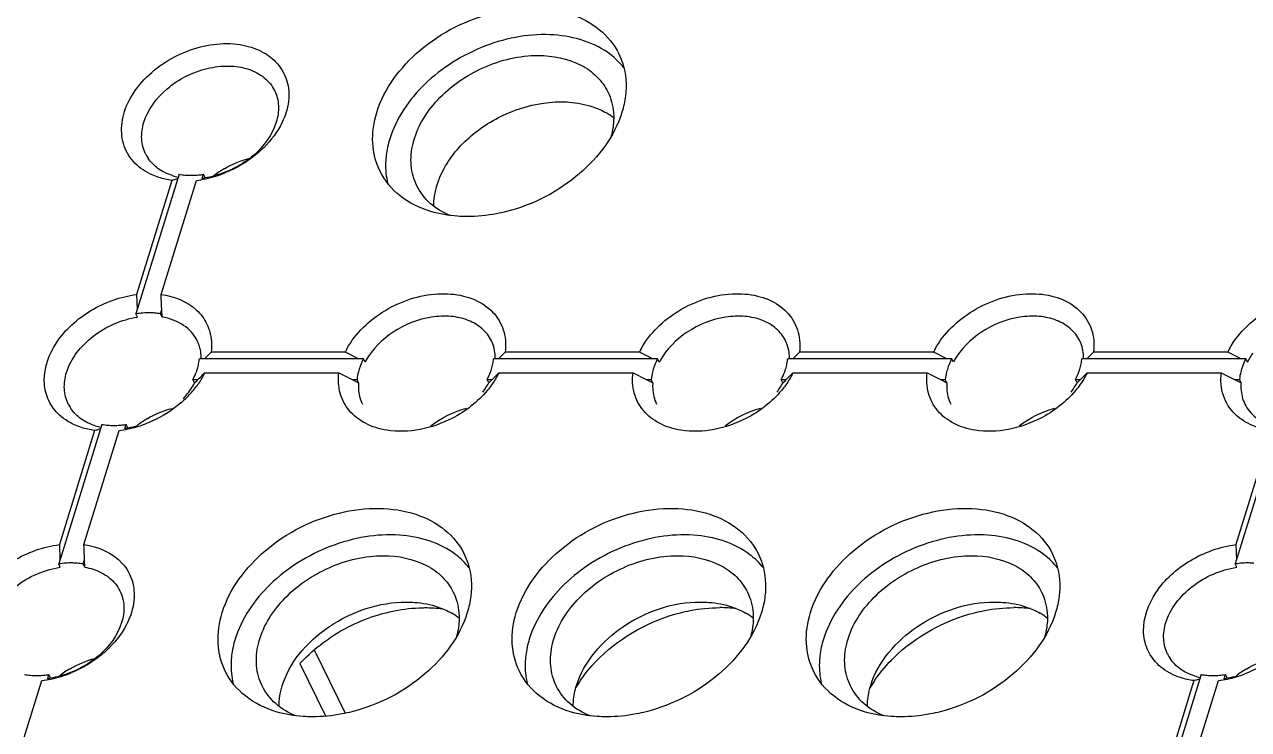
# Model space of a CAD drawing. Header units: millimetres. Extents: x 0 to 297, y 0 to 210.
# Drawn here: x 249.34 to 257.01, y 178.56 to 182.98 of the extents above; entities that cross this region are included whole.
import ezdxf

# ---------------------------------------------------------------- set-up
doc = ezdxf.new("R2010")
doc.units = ezdxf.units.MM
doc.header["$LTSCALE"] = 16.335
doc.layers.add('3_ALL_AXES', color=7, linetype='CONTINUOUS')
doc.layers.add('7_ALL_FEATURES', color=7, linetype='CONTINUOUS')

msp = doc.modelspace()

# ---------------------------------------------------------------- linework, layer by layer
at = {"layer": '3_ALL_AXES', "color": 7, "linetype": 'Continuous'}
for centre in [(252.7735, 182.06108), (251.80524, 178.92777), (253.64736, 178.92777), (255.48948, 178.92777)]:
    msp.add_arc(centre, 0.42235, 52.62403, 59.98634, dxfattribs=at)
for points, knots in [([(251.54674, 182.43039), (251.59324, 182.58086), (251.80615, 182.86048), (252.18902, 183.05218), (252.52392, 183.09404), (252.75495, 183.06034), (252.94651, 182.96247), (253.03412, 182.85514), (253.0624, 182.79751)], [0, 0, 0, 0, 0.2518058, 0.5295383, 0.6634467, 0.7864616, 0.8973577, 1, 1, 1, 1]), ([(253.00999, 182.79273), (252.91099, 182.86835), (252.70959, 182.92806), (252.4391, 182.9117), (252.223, 182.85285), (252.01991, 182.75084), (251.79372, 182.57533), (251.66795, 182.39363), (251.62808, 182.26462)], [0, 0, 0, 0, 0.2239052, 0.3517985, 0.4863583, 0.623162, 0.757313, 1, 1, 1, 1]), ([(251.79716, 181.97093), (251.77789, 182.01014), (251.75385, 182.09945), (251.76756, 182.24178), (251.82684, 182.38365), (251.96231, 182.56326), (252.20629, 182.73155), (252.44099, 182.78684), (252.55701, 182.78684)], [0, 0, 0, 0, 0.1017788, 0.2097309, 0.3275175, 0.4555166, 0.7296526, 1, 1, 1, 1]), ([(252.55701, 182.78684), (252.64877, 182.78684), (252.78634, 182.76083), (252.92856, 182.65994), (252.97682, 182.59348), (252.99411, 182.55831)], [0, 0, 0, 0, 0.5332389, 0.7722667, 1, 1, 1, 1]), ([(253.0624, 182.79751), (253.07208, 182.77779), (253.10557, 182.69427), (253.11215, 182.60102), (253.10405, 182.53373)], [0, 0, 0, 0, 0.2447347, 1, 1, 1, 1]), ([(251.90311, 181.84354), (251.90343, 181.92522), (251.95903, 182.10082), (252.14631, 182.31076), (252.40354, 182.45729), (252.60206, 182.49676), (252.69936, 182.49676)], [0, 0, 0, 0, 0.2189344, 0.4704248, 0.7391978, 1, 1, 1, 1]), ([(252.69936, 182.49676), (252.71695, 182.49676), (252.78465, 182.49424), (252.85219, 182.48148), (252.89965, 182.46526)], [0, 0, 0, 0, 0.2596445, 1, 1, 1, 1]), ([(251.56618, 182.06327), (251.53964, 182.11734), (251.50863, 182.24238), (251.52767, 182.36869), (251.54674, 182.43039)], [0, 0, 0, 0, 0.4826445, 1, 1, 1, 1]), ([(253.08184, 182.43039), (253.03594, 182.28185), (252.82732, 182.00511), (252.52596, 181.85191), (252.35963, 181.80956)], [0, 0, 0, 0, 0.4752822, 1, 1, 1, 1]), ([(253.02913, 182.43029), (253.03015, 182.41817), (253.03202, 182.36804), (253.0244, 182.31773), (253.01444, 182.28111)], [0, 0, 0, 0, 0.242712, 1, 1, 1, 1]), ([(251.60587, 182.16128), (251.60406, 182.14623), (251.5994, 182.08751), (251.60505, 182.02784), (251.61556, 181.98538)], [0, 0, 0, 0, 0.2572876, 1, 1, 1, 1]), ([(251.88525, 181.80956), (251.81607, 181.83046), (251.68765, 181.89249), (251.59551, 182.00349), (251.56618, 182.06327)], [0, 0, 0, 0, 0.5204977, 1, 1, 1, 1]), ([(252.00888, 181.78322), (251.96291, 181.80169), (251.87825, 181.85124), (251.81763, 181.92928), (251.79716, 181.97093)], [0, 0, 0, 0, 0.5163089, 1, 1, 1, 1]), ([(252.11257, 181.77761), (252.09269, 181.77761), (252.01607, 181.78016), (251.93962, 181.79314), (251.88525, 181.80956)], [0, 0, 0, 0, 0.259256, 1, 1, 1, 1]), ([(252.35963, 181.80956), (252.33901, 181.80431), (252.25784, 181.78618), (252.17445, 181.77761), (252.11257, 181.77761)], [0, 0, 0, 0, 0.2558791, 1, 1, 1, 1]), ([(250.57847, 179.29708), (250.62497, 179.44755), (250.83788, 179.72717), (251.22075, 179.91887), (251.55566, 179.96073), (251.78669, 179.92703), (251.97825, 179.82916), (252.06585, 179.72183), (252.09414, 179.6642)], [0, 0, 0, 0, 0.2518058, 0.5295383, 0.6634467, 0.7864616, 0.8973577, 1, 1, 1, 1]), ([(252.4206, 179.29708), (252.4671, 179.44755), (252.68, 179.72717), (253.06287, 179.91887), (253.39778, 179.96073), (253.62881, 179.92703), (253.82037, 179.82916), (253.90798, 179.72183), (253.93626, 179.6642)], [0, 0, 0, 0, 0.2518058, 0.5295383, 0.6634467, 0.7864616, 0.8973577, 1, 1, 1, 1]), ([(254.26272, 179.29708), (254.30922, 179.44755), (254.52212, 179.72717), (254.905, 179.91887), (255.2399, 179.96073), (255.47093, 179.92703), (255.66249, 179.82916), (255.7501, 179.72183), (255.77838, 179.6642)], [0, 0, 0, 0, 0.2518058, 0.5295383, 0.6634467, 0.7864616, 0.8973577, 1, 1, 1, 1]), ([(252.04172, 179.65942), (251.94272, 179.73504), (251.74132, 179.79475), (251.47083, 179.7784), (251.25474, 179.71955), (251.05164, 179.61754), (250.82545, 179.44202), (250.69968, 179.26032), (250.65982, 179.13131)], [0, 0, 0, 0, 0.2239052, 0.3517985, 0.4863583, 0.623162, 0.757313, 1, 1, 1, 1]), ([(253.88384, 179.65942), (253.78484, 179.73504), (253.58344, 179.79475), (253.31296, 179.7784), (253.09686, 179.71955), (252.89377, 179.61754), (252.66757, 179.44202), (252.54181, 179.26032), (252.50194, 179.13131)], [0, 0, 0, 0, 0.2239052, 0.3517985, 0.4863583, 0.623162, 0.757313, 1, 1, 1, 1]), ([(255.72596, 179.65942), (255.62696, 179.73504), (255.42557, 179.79475), (255.15508, 179.7784), (254.93898, 179.71955), (254.73589, 179.61754), (254.50969, 179.44202), (254.38393, 179.26032), (254.34406, 179.13131)], [0, 0, 0, 0, 0.2239052, 0.3517985, 0.4863583, 0.623162, 0.757313, 1, 1, 1, 1]), ([(250.8289, 178.83763), (250.80963, 178.87683), (250.78558, 178.96614), (250.79929, 179.10847), (250.85858, 179.25034), (250.99405, 179.42995), (251.23802, 179.59824), (251.47272, 179.65353), (251.58875, 179.65353)], [0, 0, 0, 0, 0.1017788, 0.2097309, 0.3275175, 0.4555166, 0.7296526, 1, 1, 1, 1]), ([(251.58875, 179.65353), (251.68051, 179.65353), (251.81808, 179.62752), (251.96029, 179.52663), (252.00856, 179.46017), (252.02584, 179.425)], [0, 0, 0, 0, 0.5332389, 0.7722667, 1, 1, 1, 1]), ([(252.09414, 179.6642), (252.10381, 179.64448), (252.13731, 179.56097), (252.14389, 179.46771), (252.13579, 179.40042)], [0, 0, 0, 0, 0.2447347, 1, 1, 1, 1]), ([(252.67102, 178.83763), (252.65175, 178.87683), (252.6277, 178.96614), (252.64142, 179.10847), (252.7007, 179.25034), (252.83617, 179.42995), (253.08014, 179.59824), (253.31484, 179.65353), (253.43087, 179.65353)], [0, 0, 0, 0, 0.1017788, 0.2097309, 0.3275175, 0.4555166, 0.7296526, 1, 1, 1, 1]), ([(253.43087, 179.65353), (253.52263, 179.65353), (253.6602, 179.62752), (253.80241, 179.52663), (253.85068, 179.46017), (253.86796, 179.425)], [0, 0, 0, 0, 0.5332389, 0.7722667, 1, 1, 1, 1]), ([(253.93626, 179.6642), (253.94593, 179.64448), (253.97943, 179.56097), (253.98601, 179.46771), (253.97791, 179.40042)], [0, 0, 0, 0, 0.2447347, 1, 1, 1, 1]), ([(254.51314, 178.83763), (254.49387, 178.87683), (254.46983, 178.96614), (254.48354, 179.10847), (254.54282, 179.25034), (254.67829, 179.42995), (254.92227, 179.59824), (255.15696, 179.65353), (255.27299, 179.65353)], [0, 0, 0, 0, 0.1017788, 0.2097309, 0.3275175, 0.4555166, 0.7296526, 1, 1, 1, 1]), ([(255.27299, 179.65353), (255.36475, 179.65353), (255.50232, 179.62752), (255.64453, 179.52663), (255.6928, 179.46017), (255.71009, 179.425)], [0, 0, 0, 0, 0.5332389, 0.7722667, 1, 1, 1, 1]), ([(255.77838, 179.6642), (255.78806, 179.64448), (255.82155, 179.56097), (255.82813, 179.46771), (255.82003, 179.40042)], [0, 0, 0, 0, 0.2447347, 1, 1, 1, 1]), ([(251.11864, 179.10234), (251.15844, 179.14262), (251.33264, 179.28566), (251.56272, 179.36345), (251.7311, 179.36345)], [0, 0, 0, 0, 0.2516772, 1, 1, 1, 1]), ([(251.7311, 179.36345), (251.74869, 179.36345), (251.81638, 179.36093), (251.88392, 179.34817), (251.93138, 179.33195)], [0, 0, 0, 0, 0.2596445, 1, 1, 1, 1]), ([(252.79783, 178.84123), (252.84428, 178.99154), (253.07799, 179.2562), (253.40484, 179.36345), (253.57322, 179.36345)], [0, 0, 0, 0, 0.4830228, 1, 1, 1, 1]), ([(253.57322, 179.36345), (253.59081, 179.36345), (253.65851, 179.36093), (253.72604, 179.34817), (253.7735, 179.33195)], [0, 0, 0, 0, 0.2596445, 1, 1, 1, 1]), ([(254.63995, 178.84123), (254.6864, 178.99154), (254.92011, 179.2562), (255.24696, 179.36345), (255.41534, 179.36345)], [0, 0, 0, 0, 0.4830228, 1, 1, 1, 1]), ([(255.41534, 179.36345), (255.43293, 179.36345), (255.50063, 179.36093), (255.56816, 179.34817), (255.61563, 179.33195)], [0, 0, 0, 0, 0.2596445, 1, 1, 1, 1]), ([(250.59791, 178.92996), (250.57137, 178.98404), (250.54036, 179.10908), (250.55941, 179.23538), (250.57847, 179.29708)], [0, 0, 0, 0, 0.4826445, 1, 1, 1, 1]), ([(252.11358, 179.29708), (252.06767, 179.14854), (251.85905, 178.8718), (251.55769, 178.7186), (251.39136, 178.67625)], [0, 0, 0, 0, 0.4752822, 1, 1, 1, 1]), ([(252.06087, 179.29698), (252.06189, 179.28486), (252.06375, 179.23473), (252.05614, 179.18442), (252.04617, 179.1478)], [0, 0, 0, 0, 0.242712, 1, 1, 1, 1]), ([(252.44003, 178.92996), (252.4135, 178.98404), (252.38249, 179.10908), (252.40153, 179.23538), (252.4206, 179.29708)], [0, 0, 0, 0, 0.4826445, 1, 1, 1, 1]), ([(253.9557, 179.29708), (253.9098, 179.14854), (253.70117, 178.8718), (253.39981, 178.7186), (253.23348, 178.67625)], [0, 0, 0, 0, 0.4752822, 1, 1, 1, 1]), ([(253.90299, 179.29698), (253.90401, 179.28486), (253.90588, 179.23473), (253.89826, 179.18442), (253.8883, 179.1478)], [0, 0, 0, 0, 0.242712, 1, 1, 1, 1]), ([(254.28216, 178.92996), (254.25562, 178.98404), (254.22461, 179.10908), (254.24365, 179.23538), (254.26272, 179.29708)], [0, 0, 0, 0, 0.4826445, 1, 1, 1, 1]), ([(255.79782, 179.29708), (255.75192, 179.14854), (255.5433, 178.8718), (255.24194, 178.7186), (255.07561, 178.67625)], [0, 0, 0, 0, 0.4752822, 1, 1, 1, 1]), ([(255.74511, 179.29698), (255.74613, 179.28486), (255.748, 179.23473), (255.74038, 179.18442), (255.73042, 179.1478)], [0, 0, 0, 0, 0.242712, 1, 1, 1, 1]), ([(250.93484, 178.71023), (250.93511, 178.77922), (250.97436, 178.92654), (251.06379, 179.04683), (251.11864, 179.10234)], [0, 0, 0, 0, 0.4692362, 1, 1, 1, 1]), ([(250.63761, 179.02797), (250.6358, 179.01292), (250.63114, 178.9542), (250.63679, 178.89454), (250.6473, 178.85207)], [0, 0, 0, 0, 0.2572876, 1, 1, 1, 1]), ([(252.47973, 179.02797), (252.47792, 179.01292), (252.47326, 178.9542), (252.47891, 178.89454), (252.48942, 178.85207)], [0, 0, 0, 0, 0.2572876, 1, 1, 1, 1]), ([(254.32185, 179.02797), (254.32004, 179.01292), (254.31538, 178.9542), (254.32103, 178.89454), (254.33154, 178.85207)], [0, 0, 0, 0, 0.2572876, 1, 1, 1, 1]), ([(250.91699, 178.67625), (250.8478, 178.69716), (250.71939, 178.75918), (250.62725, 178.87018), (250.59791, 178.92996)], [0, 0, 0, 0, 0.5204977, 1, 1, 1, 1]), ([(252.75911, 178.67625), (252.68992, 178.69716), (252.56151, 178.75918), (252.46937, 178.87018), (252.44003, 178.92996)], [0, 0, 0, 0, 0.5204977, 1, 1, 1, 1]), ([(254.60123, 178.67625), (254.53205, 178.69716), (254.40363, 178.75918), (254.31149, 178.87018), (254.28216, 178.92996)], [0, 0, 0, 0, 0.5204977, 1, 1, 1, 1]), ([(252.77697, 178.71023), (252.77701, 178.721), (252.77895, 178.7653), (252.78793, 178.80919), (252.79783, 178.84123)], [0, 0, 0, 0, 0.2430927, 1, 1, 1, 1]), ([(254.61909, 178.71023), (254.61913, 178.721), (254.62107, 178.7653), (254.63005, 178.80919), (254.63995, 178.84123)], [0, 0, 0, 0, 0.2430927, 1, 1, 1, 1]), ([(251.04062, 178.64991), (250.99465, 178.66839), (250.90998, 178.71793), (250.84937, 178.79597), (250.8289, 178.83763)], [0, 0, 0, 0, 0.5163089, 1, 1, 1, 1]), ([(252.88274, 178.64991), (252.83677, 178.66839), (252.7521, 178.71793), (252.69149, 178.79597), (252.67102, 178.83763)], [0, 0, 0, 0, 0.5163089, 1, 1, 1, 1]), ([(254.72486, 178.64991), (254.67889, 178.66839), (254.59423, 178.71793), (254.53361, 178.79597), (254.51314, 178.83763)], [0, 0, 0, 0, 0.5163089, 1, 1, 1, 1]), ([(251.1443, 178.64431), (251.12443, 178.64431), (251.04781, 178.64685), (250.97135, 178.65983), (250.91699, 178.67625)], [0, 0, 0, 0, 0.259256, 1, 1, 1, 1]), ([(251.39136, 178.67625), (251.37074, 178.671), (251.28958, 178.65287), (251.20618, 178.64431), (251.1443, 178.64431)], [0, 0, 0, 0, 0.2558791, 1, 1, 1, 1]), ([(252.98642, 178.64431), (252.96655, 178.64431), (252.88993, 178.64685), (252.81347, 178.65983), (252.75911, 178.67625)], [0, 0, 0, 0, 0.259256, 1, 1, 1, 1]), ([(253.23348, 178.67625), (253.21286, 178.671), (253.1317, 178.65287), (253.0483, 178.64431), (252.98642, 178.64431)], [0, 0, 0, 0, 0.2558791, 1, 1, 1, 1]), ([(254.82855, 178.64431), (254.80867, 178.64431), (254.73205, 178.64685), (254.6556, 178.65983), (254.60123, 178.67625)], [0, 0, 0, 0, 0.259256, 1, 1, 1, 1]), ([(255.07561, 178.67625), (255.05499, 178.671), (254.97382, 178.65287), (254.89043, 178.64431), (254.82855, 178.64431)], [0, 0, 0, 0, 0.2558791, 1, 1, 1, 1])]:
    msp.add_open_spline(points, degree=3, knots=knots, dxfattribs=at)
for points in [[(253.09433, 182.71006), (253.06995, 182.74096), (253.04127, 182.76883), (253.00999, 182.79273)], [(252.99411, 182.55831), (253.01362, 182.51861), (253.02541, 182.47437), (253.02913, 182.43029)], [(253.10405, 182.53373), (253.09984, 182.49875), (253.09224, 182.46405), (253.08184, 182.43039)], [(252.89965, 182.46526), (252.92911, 182.45519), (252.95782, 182.44239), (252.98476, 182.42679)], [(251.62808, 182.26462), (251.61768, 182.23096), (251.61008, 182.19626), (251.60587, 182.16128)], [(252.12607, 179.57675), (252.10168, 179.60766), (252.07301, 179.63552), (252.04172, 179.65942)], [(253.96819, 179.57675), (253.9438, 179.60766), (253.91513, 179.63552), (253.88384, 179.65942)], [(255.81031, 179.57675), (255.78593, 179.60766), (255.75725, 179.63552), (255.72596, 179.65942)], [(252.02584, 179.425), (252.04536, 179.3853), (252.05714, 179.34107), (252.06087, 179.29698)], [(252.13579, 179.40042), (252.13157, 179.36544), (252.12398, 179.33074), (252.11358, 179.29708)], [(253.86796, 179.425), (253.88748, 179.3853), (253.89926, 179.34107), (253.90299, 179.29698)], [(253.97791, 179.40042), (253.9737, 179.36544), (253.9661, 179.33074), (253.9557, 179.29708)], [(255.71009, 179.425), (255.7296, 179.3853), (255.74139, 179.34107), (255.74511, 179.29698)], [(255.82003, 179.40042), (255.81582, 179.36544), (255.80822, 179.33074), (255.79782, 179.29708)], [(251.93138, 179.33195), (251.96084, 179.32189), (251.98955, 179.30908), (252.0165, 179.29348)], [(253.7735, 179.33195), (253.80297, 179.32189), (253.83167, 179.30908), (253.85862, 179.29348)], [(255.61563, 179.33195), (255.64509, 179.32189), (255.6738, 179.30908), (255.70074, 179.29348)], [(250.65982, 179.13131), (250.64942, 179.09765), (250.64182, 179.06295), (250.63761, 179.02797)], [(252.50194, 179.13131), (252.49154, 179.09765), (252.48394, 179.06295), (252.47973, 179.02797)], [(254.34406, 179.13131), (254.33366, 179.09765), (254.32606, 179.06295), (254.32185, 179.02797)]]:
    msp.add_open_spline(points, degree=3, dxfattribs=at)
at = {"layer": '7_ALL_FEATURES', "color": 7, "linetype": 'Continuous'}
for p, q in [((250.3087, 182.04254), (250.03866, 181.16869)), ((250.26381, 182.00453), (250.04288, 181.28959)), ((250.19639, 181.28959), (250.41732, 182.00453)), ((250.27329, 182.00748), (250.26381, 182.00453)), ((250.45401, 182.01601), (250.46221, 182.04254)), ((250.47238, 182.02182), (250.46221, 182.04254)), ((250.46788, 182.02039), (250.47238, 182.02182)), ((250.04288, 181.28959), (250.04686, 181.19523)), ((250.19741, 181.2655), (250.19639, 181.28959)), ((250.19842, 181.24174), (250.19741, 181.2655)), ((250.19941, 181.21832), (250.19842, 181.24174)), ((250.20037, 181.19524), (250.19941, 181.21832)), ((250.04883, 181.14797), (250.03866, 181.16869)), ((250.19217, 181.16869), (250.20037, 181.19524)), ((250.20234, 181.14796), (250.19217, 181.16869)), ((250.20234, 181.14796), (250.20037, 181.19524)), ((251.34959, 180.92901), (250.50894, 180.92901)), ((251.3709, 180.91831), (251.34959, 180.92901)), ((251.41218, 180.89759), (251.3709, 180.91831)), ((253.19172, 180.92901), (252.35106, 180.92901)), ((253.21302, 180.91831), (253.19172, 180.92901)), ((253.25431, 180.89759), (253.21302, 180.91831)), ((255.03384, 180.92901), (254.19319, 180.92901)), ((255.05514, 180.91831), (255.03384, 180.92901)), ((255.09643, 180.89759), (255.05514, 180.91831)), ((256.87596, 180.92901), (256.03531, 180.92901)), ((256.89709, 180.91839), (256.87596, 180.92901)), ((256.93837, 180.89767), (256.89709, 180.91839)), ((251.46336, 180.88757), (250.43585, 180.88757)), ((251.43216, 180.88757), (251.41218, 180.89759)), ((251.47352, 180.86685), (251.46336, 180.88757)), ((253.30548, 180.88757), (252.27797, 180.88757)), ((253.27429, 180.88757), (253.25431, 180.89759)), ((253.31564, 180.86685), (253.30548, 180.88757)), ((255.1476, 180.88757), (254.1201, 180.88757)), ((255.11641, 180.88757), (255.09643, 180.89759)), ((255.15777, 180.86685), (255.1476, 180.88757)), ((256.98972, 180.88757), (255.96222, 180.88757)), ((256.95852, 180.88757), (256.93837, 180.89767)), ((256.99989, 180.86685), (256.98972, 180.88757)), ((250.40567, 180.73629), (250.39551, 180.75701)), ((250.39551, 180.75701), (250.42671, 180.75701)), ((250.4214, 180.75177), (250.42671, 180.75701)), ((250.45792, 180.78787), (250.4686, 180.79845)), ((250.4686, 180.79845), (251.30925, 180.79845)), ((251.30925, 180.79845), (251.39181, 180.75701)), ((251.39181, 180.75701), (251.42301, 180.75701)), ((251.39181, 180.75701), (251.43318, 180.73629)), ((251.43318, 180.73629), (251.42301, 180.75701)), ((252.24779, 180.7363), (252.23763, 180.75701)), ((252.23763, 180.75701), (252.26882, 180.75701)), ((252.26347, 180.75174), (252.26882, 180.75701)), ((252.26882, 180.75701), (252.29992, 180.78775)), ((252.29992, 180.78775), (252.31072, 180.79845)), ((252.31072, 180.79845), (253.15137, 180.79845)), ((253.15137, 180.79845), (253.23393, 180.75701)), ((253.23393, 180.75701), (253.26513, 180.75701)), ((253.23393, 180.75701), (253.2753, 180.73629)), ((253.2753, 180.73629), (253.26513, 180.75701)), ((254.07975, 180.75701), (254.11095, 180.75701)), ((254.08992, 180.7363), (254.07975, 180.75701)), ((254.10559, 180.75174), (254.11095, 180.75701)), ((254.11095, 180.75701), (254.14204, 180.78775)), ((254.14204, 180.78775), (254.15284, 180.79845)), ((254.15284, 180.79845), (254.99349, 180.79845)), ((254.99349, 180.79845), (255.07606, 180.75701)), ((255.07606, 180.75701), (255.10726, 180.75701)), ((255.07606, 180.75701), (255.11742, 180.73629)), ((255.11742, 180.73629), (255.10726, 180.75701)), ((255.92187, 180.75701), (255.95307, 180.75701)), ((255.93204, 180.7363), (255.92187, 180.75701)), ((255.94772, 180.75174), (255.95307, 180.75701)), ((255.95307, 180.75701), (255.98416, 180.78775)), ((255.98416, 180.78775), (255.99496, 180.79845)), ((255.99496, 180.79845), (256.83562, 180.79845)), ((256.83562, 180.79845), (256.91819, 180.75701)), ((256.91819, 180.75701), (256.94938, 180.75701)), ((256.91819, 180.75701), (256.95954, 180.7363)), ((256.95954, 180.7363), (256.94938, 180.75701)), ((250.40567, 180.73629), (250.4214, 180.75177)), ((252.24779, 180.7363), (252.26347, 180.75174)), ((254.08992, 180.7363), (254.10559, 180.75174)), ((255.93204, 180.7363), (255.94772, 180.75174)), ((249.82457, 180.47589), (249.55453, 179.60204)), ((249.96988, 180.44935), (249.97808, 180.47589)), ((249.98825, 180.45517), (249.97808, 180.47589)), ((249.9837, 180.45372), (249.98825, 180.45517)), ((257.19306, 180.47589), (256.92302, 179.60204)), ((249.77968, 180.43788), (249.55875, 179.72293)), ((249.71226, 179.72293), (249.93319, 180.43788)), ((249.78915, 180.44082), (249.77968, 180.43788)), ((257.14817, 180.43788), (256.92723, 179.72293)), ((249.55875, 179.72293), (249.56273, 179.62858)), ((249.71329, 179.69857), (249.71226, 179.72293)), ((249.7143, 179.67473), (249.71329, 179.69857)), ((256.92723, 179.72293), (256.93122, 179.62858)), ((249.70804, 179.60204), (249.71624, 179.62858)), ((249.71528, 179.65139), (249.7143, 179.67473)), ((249.71624, 179.62858), (249.71528, 179.65139)), ((249.71821, 179.58132), (249.71624, 179.62858)), ((249.5647, 179.58132), (249.55453, 179.60204)), ((249.71821, 179.58132), (249.70804, 179.60204)), ((256.93319, 179.58132), (256.92302, 179.60204)), ((251.15494, 179.06403), (251.34919, 178.6682)), ((251.06488, 178.9785), (251.2262, 178.64977)), ((249.22812, 178.15628), (249.44906, 178.87122)), ((249.48575, 178.8827), (249.49395, 178.90924)), ((249.50412, 178.88852), (249.49395, 178.90924)), ((249.49961, 178.88708), (249.50412, 178.88852)), ((256.70893, 178.90924), (256.43888, 178.03538)), ((256.66404, 178.87122), (256.4431, 178.15628)), ((256.59661, 178.15628), (256.81755, 178.87122)), ((256.67351, 178.87417), (256.66404, 178.87122)), ((256.85423, 178.88269), (256.86244, 178.90924)), ((256.87261, 178.88851), (256.86244, 178.90924)), ((256.86807, 178.88707), (256.87261, 178.88851))]:
    msp.add_line(p, q, dxfattribs=at)
for centre, radius, start, end in [((250.31068, 182.27418), 0.2362, 206.176754, 213.720264), ((250.90063, 181.55401), 0.60767, 120.278033, 127.919077), ((250.38108, 182.39756), 0.38082, 252.6088, 258.1748), ((247.62821, 190.49556), 8.89067, 287.308213, 287.492013), ((250.38035, 182.46922), 0.43265, 260.468037, 265.401808), ((250.38336, 182.50578), 0.46933, 265.393423, 270.026406), ((250.38332, 182.54132), 0.50488, 270.028414, 274.441397), ((250.33241, 182.67884), 0.67963, 277.177703, 281.99108), ((250.3812, 182.5706), 0.53423, 274.42522, 277.515189), ((250.37951, 182.58408), 0.54782, 277.506364, 278.683303), ((248.32332, 188.77579), 7.08763, 287.494918, 287.612474), ((250.38536, 182.58871), 0.57353, 278.727614, 284.782038), ((250.31959, 182.73754), 0.73971, 282.017573, 292.293622), ((250.12053, 180.74202), 0.43265, 80.468037, 85.401808), ((250.21142, 180.89625), 0.23513, 17.310204, 26.137716), ((252.05552, 180.89716), 0.23296, 20.982125, 26.142966), ((253.89765, 180.89716), 0.23296, 20.982125, 26.142966), ((255.73977, 180.89716), 0.23296, 20.982125, 26.142966), ((250.18148, 180.89106), 0.2656, 359.29657, 5.785944), ((234.43677, 197.1366), 22.82544, 314.611703, 314.759628), ((251.79189, 180.71249), 0.49245, 151.279272, 153.91656), ((252.02547, 180.89103), 0.26373, 359.311646, 7.521944), ((236.27766, 197.13473), 22.82498, 314.617234, 314.765147), ((253.63401, 180.71249), 0.49245, 151.279272, 153.91656), ((253.86759, 180.89103), 0.26373, 359.311646, 7.521944), ((238.11978, 197.13473), 22.82498, 314.617234, 314.765147), ((255.47614, 180.71249), 0.49245, 151.279272, 153.91656), ((255.70971, 180.89103), 0.26373, 359.311646, 7.521944), ((239.9619, 197.13473), 22.82498, 314.617234, 314.765147), ((257.31898, 180.71213), 0.49326, 151.333457, 153.916712), ((250.10925, 180.91946), 0.32831, 342.783616, 348.754195), ((250.13051, 180.91503), 0.3066, 348.791759, 351.861407), ((250.14317, 180.91322), 0.2938, 351.861527, 354.991008), ((251.83767, 180.67359), 0.41226, 150.414576, 152.043879), ((251.95137, 180.91946), 0.32831, 342.783616, 348.754195), ((251.97263, 180.91503), 0.3066, 348.791759, 351.861407), ((251.98529, 180.91322), 0.2938, 351.861527, 354.991008), ((253.6798, 180.67359), 0.41226, 150.414576, 152.043879), ((253.7935, 180.91946), 0.32831, 342.783616, 348.754195), ((253.81475, 180.91503), 0.3066, 348.791759, 351.861407), ((253.82742, 180.91322), 0.2938, 351.861527, 354.991008), ((255.52192, 180.67359), 0.41226, 150.414576, 152.043879), ((255.63562, 180.91946), 0.32831, 342.783616, 348.754195), ((255.65687, 180.91503), 0.3066, 348.791759, 351.861407), ((255.66954, 180.91322), 0.2938, 351.861527, 354.991008), ((250.08291, 180.92757), 0.35587, 339.954805, 341.519966), ((250.09108, 180.92483), 0.34725, 341.521034, 342.825164), ((235.92139, 195.45914), 20.65325, 314.61393, 314.735663), ((251.75682, 180.72309), 0.33579, 162.816721, 165.777203), ((251.92503, 180.92757), 0.35587, 339.954805, 341.519966), ((251.93321, 180.92483), 0.34725, 341.521034, 342.825164), ((253.59894, 180.72309), 0.33579, 162.816721, 165.777203), ((253.76715, 180.92757), 0.35587, 339.954805, 341.519966), ((253.77533, 180.92483), 0.34725, 341.521034, 342.825164), ((255.44106, 180.72309), 0.33579, 162.816721, 165.777203), ((255.60928, 180.92757), 0.35587, 339.954805, 341.519966), ((255.61745, 180.92483), 0.34725, 341.521034, 342.825164), ((257.28319, 180.72309), 0.33579, 162.816721, 165.777203), ((249.93242, 181.07439), 0.60369, 317.8271, 325.30508), ((249.82654, 180.70753), 0.2362, 206.176753, 213.720264), ((249.88415, 181.11826), 0.66892, 310.673043, 317.818072), ((249.89695, 180.8309), 0.38082, 252.6088, 258.1748), ((247.14405, 188.92898), 8.89074, 287.308204, 287.492013), ((249.89622, 180.90256), 0.43265, 260.468037, 265.401808), ((249.89923, 180.93913), 0.46933, 265.393423, 270.026406), ((249.89919, 180.97467), 0.50488, 270.028414, 274.441397), ((249.89707, 181.00395), 0.53423, 274.425219, 277.514948), ((249.89537, 181.01743), 0.54782, 277.506125, 278.683304), ((247.83837, 187.21002), 7.08873, 287.499044, 287.616193), ((249.90088, 181.02375), 0.57526, 278.735379, 285.268373), ((249.83687, 181.16608), 0.73473, 281.98994, 290.827016), ((250.41697, 179.98662), 0.60855, 120.281658, 127.60973), ((249.84801, 181.1144), 0.68187, 277.175913, 281.976218), ((249.63639, 179.17536), 0.43265, 80.468037, 85.401808), ((253.69576, 178.47579), 0.85245, 83.122687, 90.057312), ((255.53788, 178.47579), 0.85245, 83.122687, 90.057312), ((251.89164, 178.18483), 1.14768, 105.87579, 124.238585), ((256.7109, 179.14087), 0.2362, 206.176753, 213.720264), ((249.35123, 179.60455), 0.74005, 282.019269, 292.40751), ((249.93237, 178.4207), 0.60767, 120.278033, 127.919077), ((257.30133, 178.41996), 0.60855, 120.281658, 127.60973), ((249.41208, 179.33591), 0.43265, 260.468037, 265.401808), ((249.41509, 179.37247), 0.46933, 265.393423, 270.026406), ((249.41506, 179.40802), 0.50488, 270.028414, 274.441397), ((249.36415, 179.54541), 0.67951, 277.177818, 281.991842), ((249.41294, 179.4373), 0.53423, 274.42522, 277.515189), ((249.41124, 179.45078), 0.54782, 277.506364, 278.683303), ((247.35503, 185.64255), 7.0877, 287.494918, 287.61246), ((249.41709, 179.45541), 0.57353, 278.727614, 284.782038), ((253.50497, 178.40759), 0.82592, 145.349444, 149.623426), ((255.3471, 178.40759), 0.82592, 145.349444, 149.623426), ((256.7813, 179.26425), 0.38082, 252.6088, 258.1748), ((254.02846, 187.36217), 8.89059, 287.308225, 287.492014), ((256.77863, 179.32283), 0.41943, 260.433873, 262.143466), ((256.78128, 179.34267), 0.43944, 262.154796, 265.38053), ((256.78358, 179.37247), 0.46933, 265.393423, 270.026406), ((256.78355, 179.40802), 0.50488, 270.028414, 274.441397), ((256.73237, 179.54775), 0.68187, 277.175913, 281.976218), ((256.78104, 179.44114), 0.53809, 274.433947, 278.699969), ((254.72297, 185.6426), 7.08792, 287.49904, 287.616362), ((256.78524, 179.4571), 0.57526, 278.735379, 285.268373), ((256.72123, 179.59942), 0.73473, 281.98994, 290.827016)]:
    msp.add_arc(centre, radius, start, end, dxfattribs=at)
for points, knots in [([(250.03374, 182.11074), (250.00373, 182.14098), (249.95547, 182.21663), (249.94078, 182.354), (249.98264, 182.49547), (250.1063, 182.67589), (250.34708, 182.83644), (250.58179, 182.8719), (250.69134, 182.85466)], [0, 0, 0, 0, 0.1031115, 0.2087171, 0.3244624, 0.4527874, 0.7316179, 1, 1, 1, 1]), ([(250.69134, 182.85466), (250.7376, 182.84737), (250.82489, 182.82124), (250.9313, 182.74097), (250.99305, 182.62768), (250.99844, 182.54266), (250.9937, 182.50098)], [0, 0, 0, 0, 0.2723958, 0.5199355, 0.755971, 1, 1, 1, 1]), ([(250.08819, 182.36822), (250.11331, 182.44948), (250.22828, 182.60048), (250.43504, 182.70399), (250.61588, 182.72658), (250.74063, 182.70839), (250.84405, 182.65553), (250.89138, 182.59759), (250.90665, 182.56647)], [0, 0, 0, 0, 0.2518246, 0.5295536, 0.6634588, 0.7864716, 0.8973677, 1, 1, 1, 1]), ([(250.90665, 182.56647), (250.92098, 182.53726), (250.93771, 182.46973), (250.92744, 182.40153), (250.91715, 182.36822)], [0, 0, 0, 0, 0.4827732, 1, 1, 1, 1]), ([(250.0987, 182.16998), (250.08436, 182.19917), (250.06761, 182.2667), (250.0779, 182.3349), (250.08819, 182.36822)], [0, 0, 0, 0, 0.4825653, 1, 1, 1, 1]), ([(250.91715, 182.36822), (250.89259, 182.28874), (250.78139, 182.14039), (250.62058, 182.05755), (250.53169, 182.03416)], [0, 0, 0, 0, 0.4750766, 1, 1, 1, 1]), ([(250.97721, 182.42551), (250.97097, 182.40615), (250.93865, 182.32611), (250.88534, 182.25545), (250.83854, 182.20923)], [0, 0, 0, 0, 0.2361163, 1, 1, 1, 1]), ([(250.83854, 182.20923), (250.82189, 182.19278), (250.75062, 182.12936), (250.66675, 182.08035), (250.6002, 182.05311)], [0, 0, 0, 0, 0.2455778, 1, 1, 1, 1]), ([(250.18195, 182.02288), (250.16749, 182.02752), (250.11347, 182.04786), (250.06371, 182.08054), (250.03374, 182.11074)], [0, 0, 0, 0, 0.2630069, 1, 1, 1, 1]), ([(251.36003, 180.94913), (251.41388, 181.04747), (251.58766, 181.21305), (251.86542, 181.30465), (252.08545, 181.2894), (252.22287, 181.23297), (252.32083, 181.13365), (252.34828, 181.04719), (252.35243, 181.00419)], [0, 0, 0, 0, 0.2688793, 0.5478259, 0.6758264, 0.7910881, 0.8963937, 1, 1, 1, 1]), ([(253.20215, 180.94913), (253.256, 181.04747), (253.42978, 181.21305), (253.70754, 181.30465), (253.92757, 181.2894), (254.06499, 181.23297), (254.16295, 181.13365), (254.1904, 181.04719), (254.19455, 181.00419)], [0, 0, 0, 0, 0.2688793, 0.5478259, 0.6758264, 0.7910881, 0.8963937, 1, 1, 1, 1]), ([(255.04427, 180.94913), (255.09813, 181.04747), (255.2719, 181.21305), (255.54966, 181.30465), (255.7697, 181.2894), (255.90712, 181.23297), (256.00508, 181.13365), (256.03252, 181.04719), (256.03667, 181.00419)], [0, 0, 0, 0, 0.2688793, 0.5478259, 0.6758264, 0.7910881, 0.8963937, 1, 1, 1, 1]), ([(256.88619, 180.94876), (256.94475, 181.05594), (257.09272, 181.18981), (257.32446, 181.28133), (257.5074, 181.30324), (257.67458, 181.27238), (257.80724, 181.18807), (257.88196, 181.05662), (257.88314, 180.95726), (257.87435, 180.9094)], [0, 0, 0, 0, 0.2720926, 0.4157176, 0.5526071, 0.6767962, 0.7875974, 0.8916063, 1, 1, 1, 1]), ([(249.54912, 180.54457), (249.52293, 180.57109), (249.47973, 180.63512), (249.44851, 180.79484), (249.53172, 181.0145), (249.74876, 181.20688), (249.9424, 181.277), (250.04288, 181.28959)], [0, 0, 0, 0, 0.1040613, 0.2093208, 0.4433765, 0.7173037, 1, 1, 1, 1]), ([(250.19639, 181.28959), (250.27632, 181.27873), (250.39555, 181.23276), (250.4898, 181.10629), (250.50835, 181.03291), (250.51097, 180.99616)], [0, 0, 0, 0, 0.5229914, 0.7610935, 1, 1, 1, 1]), ([(249.60406, 180.80157), (249.63152, 180.89042), (249.76218, 181.05248), (249.94832, 181.13262), (250.04883, 181.14797)], [0, 0, 0, 0, 0.4776981, 1, 1, 1, 1]), ([(250.15521, 181.17327), (250.14576, 181.17404), (250.10686, 181.17596), (250.06777, 181.17314), (250.03866, 181.16869)], [0, 0, 0, 0, 0.2436785, 1, 1, 1, 1]), ([(250.42251, 180.99983), (250.40354, 181.03847), (250.33865, 181.1092), (250.24967, 181.13998), (250.20234, 181.14796)], [0, 0, 0, 0, 0.4728377, 1, 1, 1, 1]), ([(252.26465, 180.9998), (252.25069, 181.02824), (252.20902, 181.0815), (252.11829, 181.13389), (252.00764, 181.15761), (251.84285, 181.14981), (251.64367, 181.07106), (251.51956, 180.94829), (251.47916, 180.87713)], [0, 0, 0, 0, 0.1018964, 0.21083, 0.3305775, 0.4609174, 0.736853, 1, 1, 1, 1]), ([(254.10677, 180.9998), (254.09281, 181.02824), (254.05115, 181.0815), (253.96041, 181.13389), (253.84976, 181.15761), (253.68497, 181.14981), (253.48579, 181.07106), (253.36168, 180.94829), (253.32129, 180.87713)], [0, 0, 0, 0, 0.1018964, 0.21083, 0.3305775, 0.4609174, 0.736853, 1, 1, 1, 1]), ([(255.9489, 180.9998), (255.93494, 181.02824), (255.89327, 181.0815), (255.80253, 181.13389), (255.69188, 181.15761), (255.52709, 181.14981), (255.32791, 181.07106), (255.2038, 180.94829), (255.16341, 180.87713)], [0, 0, 0, 0, 0.1018964, 0.21083, 0.3305775, 0.4609174, 0.736853, 1, 1, 1, 1]), ([(249.61456, 180.60333), (249.60022, 180.63252), (249.58348, 180.70005), (249.59377, 180.76825), (249.60406, 180.80157)], [0, 0, 0, 0, 0.4825653, 1, 1, 1, 1]), ([(251.60976, 180.43967), (251.56321, 180.44711), (251.47542, 180.47376), (251.36878, 180.55541), (251.30798, 180.67052), (251.30383, 180.75641), (251.30925, 180.79845)], [0, 0, 0, 0, 0.2720841, 0.5192362, 0.7553404, 1, 1, 1, 1]), ([(253.45189, 180.43967), (253.40534, 180.44711), (253.31755, 180.47376), (253.2109, 180.55541), (253.1501, 180.67052), (253.14596, 180.75641), (253.15137, 180.79845)], [0, 0, 0, 0, 0.2720841, 0.5192362, 0.7553404, 1, 1, 1, 1]), ([(255.29401, 180.43967), (255.24746, 180.44711), (255.15967, 180.47376), (255.05303, 180.55541), (254.99222, 180.67052), (254.98808, 180.75641), (254.99349, 180.79845)], [0, 0, 0, 0, 0.2720841, 0.5192362, 0.7553404, 1, 1, 1, 1]), ([(256.92297, 180.5393), (256.88969, 180.57139), (256.83644, 180.65382), (256.82954, 180.75126), (256.83562, 180.79845)], [0, 0, 0, 0, 0.4927431, 1, 1, 1, 1]), ([(250.33419, 180.63697), (250.34137, 180.6447), (250.36827, 180.67545), (250.39147, 180.70952), (250.40567, 180.73629)], [0, 0, 0, 0, 0.258106, 1, 1, 1, 1]), ([(251.43318, 180.73629), (251.43216, 180.72464), (251.43096, 180.67931), (251.44187, 180.63349), (251.45669, 180.60331)], [0, 0, 0, 0, 0.2581052, 1, 1, 1, 1]), ([(252.2656, 180.72328), (252.25696, 180.71119), (252.21953, 180.66283), (252.17495, 180.62013), (252.13862, 180.59148)], [0, 0, 0, 0, 0.2431042, 1, 1, 1, 1]), ([(253.2753, 180.73629), (253.27428, 180.72464), (253.27308, 180.67931), (253.28399, 180.63349), (253.29881, 180.60331)], [0, 0, 0, 0, 0.2581052, 1, 1, 1, 1]), ([(254.10773, 180.72328), (254.09909, 180.71119), (254.06165, 180.66283), (254.01707, 180.62013), (253.98074, 180.59148)], [0, 0, 0, 0, 0.2431042, 1, 1, 1, 1]), ([(255.11742, 180.73629), (255.1164, 180.72464), (255.11521, 180.67931), (255.12611, 180.63349), (255.14093, 180.60331)], [0, 0, 0, 0, 0.2581052, 1, 1, 1, 1]), ([(255.94985, 180.72328), (255.94121, 180.71119), (255.90378, 180.66283), (255.85919, 180.62013), (255.82287, 180.59148)], [0, 0, 0, 0, 0.2431042, 1, 1, 1, 1]), ([(256.95954, 180.7363), (256.95852, 180.72464), (256.9573, 180.67932), (256.96823, 180.63351), (256.98304, 180.60334)], [0, 0, 0, 0, 0.2583603, 1, 1, 1, 1]), ([(250.32011, 180.61092), (250.30394, 180.597), (250.23605, 180.5437), (250.15881, 180.50241), (250.0981, 180.47936)], [0, 0, 0, 0, 0.2472754, 1, 1, 1, 1]), ([(256.98304, 180.60334), (256.99885, 180.57114), (257.04847, 180.51126), (257.11767, 180.47778), (257.15496, 180.46646)], [0, 0, 0, 0, 0.4793441, 1, 1, 1, 1]), ([(249.69703, 180.45648), (249.68259, 180.46114), (249.62866, 180.48157), (249.579, 180.51433), (249.54912, 180.54457)], [0, 0, 0, 0, 0.2629884, 1, 1, 1, 1]), ([(252.13862, 180.59148), (252.10068, 180.56155), (251.94402, 180.46125), (251.74583, 180.41791), (251.60976, 180.43967)], [0, 0, 0, 0, 0.2596621, 1, 1, 1, 1]), ([(253.98074, 180.59148), (253.9428, 180.56155), (253.78614, 180.46125), (253.58795, 180.41791), (253.45189, 180.43967)], [0, 0, 0, 0, 0.2596621, 1, 1, 1, 1]), ([(255.82287, 180.59148), (255.78492, 180.56155), (255.62826, 180.46125), (255.43007, 180.41791), (255.29401, 180.43967)], [0, 0, 0, 0, 0.2596621, 1, 1, 1, 1]), ([(257.07417, 180.45377), (257.0595, 180.45817), (257.00466, 180.47765), (256.95384, 180.50952), (256.92297, 180.5393)], [0, 0, 0, 0, 0.2631778, 1, 1, 1, 1]), ([(249.06499, 178.97792), (249.03879, 179.00444), (248.9956, 179.06846), (248.96438, 179.22819), (249.04758, 179.44785), (249.26463, 179.64023), (249.45827, 179.71034), (249.55875, 179.72293)], [0, 0, 0, 0, 0.1040613, 0.2093208, 0.4433765, 0.7173037, 1, 1, 1, 1]), ([(249.71226, 179.72293), (249.8007, 179.71092), (249.93485, 179.65472), (250.02301, 179.50055), (250.03013, 179.41501), (250.02601, 179.37306)], [0, 0, 0, 0, 0.5179279, 0.7553746, 1, 1, 1, 1]), ([(256.43348, 178.97792), (256.40728, 179.00444), (256.36409, 179.06846), (256.33287, 179.22819), (256.41607, 179.44785), (256.63312, 179.64023), (256.82676, 179.71034), (256.92723, 179.72293)], [0, 0, 0, 0, 0.1040613, 0.2093208, 0.4433765, 0.7173037, 1, 1, 1, 1]), ([(249.67108, 179.60662), (249.66162, 179.60738), (249.62273, 179.60931), (249.58364, 179.60648), (249.55453, 179.60204)], [0, 0, 0, 0, 0.2436785, 1, 1, 1, 1]), ([(257.03957, 179.60662), (257.03011, 179.60738), (256.99121, 179.60931), (256.95212, 179.60648), (256.92302, 179.60204)], [0, 0, 0, 0, 0.2436785, 1, 1, 1, 1]), ([(249.11993, 179.23492), (249.14738, 179.32376), (249.27804, 179.48583), (249.46419, 179.56597), (249.5647, 179.58132)], [0, 0, 0, 0, 0.4776981, 1, 1, 1, 1]), ([(249.76982, 179.569), (249.8064, 179.55751), (249.87421, 179.52397), (249.92279, 179.4649), (249.93838, 179.43316)], [0, 0, 0, 0, 0.5201071, 1, 1, 1, 1]), ([(256.48842, 179.23492), (256.51587, 179.32376), (256.64653, 179.48583), (256.83268, 179.56597), (256.93319, 179.58132)], [0, 0, 0, 0, 0.4776981, 1, 1, 1, 1]), ([(249.93838, 179.43316), (249.95272, 179.40397), (249.96947, 179.33644), (249.95918, 179.26824), (249.94888, 179.23492)], [0, 0, 0, 0, 0.4825653, 1, 1, 1, 1]), ([(251.57769, 179.28874), (251.59705, 179.29422), (251.67354, 179.31364), (251.75223, 179.3246), (251.81096, 179.32727)], [0, 0, 0, 0, 0.2550209, 1, 1, 1, 1]), ([(251.81096, 179.32727), (251.82344, 179.32784), (251.87239, 179.32909), (251.92147, 179.32638), (251.95768, 179.32188)], [0, 0, 0, 0, 0.255075, 1, 1, 1, 1]), ([(253.44785, 179.29629), (253.46847, 179.30154), (253.54963, 179.31967), (253.63303, 179.32824), (253.69491, 179.32824)], [0, 0, 0, 0, 0.2558791, 1, 1, 1, 1]), ([(255.28997, 179.29629), (255.31059, 179.30154), (255.39176, 179.31967), (255.47515, 179.32824), (255.53703, 179.32824)], [0, 0, 0, 0, 0.2558791, 1, 1, 1, 1]), ([(249.94888, 179.23492), (249.92432, 179.15543), (249.81313, 179.00708), (249.65232, 178.92425), (249.56342, 178.90086)], [0, 0, 0, 0, 0.4750766, 1, 1, 1, 1]), ([(250.01049, 179.29708), (250.00446, 179.27757), (249.97285, 179.19675), (249.91973, 179.1253), (249.87293, 179.07856)], [0, 0, 0, 0, 0.2359224, 1, 1, 1, 1]), ([(252.82554, 178.87719), (252.86021, 178.92738), (253.02586, 179.12002), (253.26173, 179.24891), (253.44785, 179.29629)], [0, 0, 0, 0, 0.2410713, 1, 1, 1, 1]), ([(254.66766, 178.87719), (254.70233, 178.92738), (254.86799, 179.12002), (255.10386, 179.24891), (255.28997, 179.29629)], [0, 0, 0, 0, 0.2410713, 1, 1, 1, 1]), ([(256.49892, 179.03667), (256.48458, 179.06587), (256.46783, 179.13339), (256.47812, 179.2016), (256.48842, 179.23492)], [0, 0, 0, 0, 0.4825653, 1, 1, 1, 1]), ([(249.87293, 179.07856), (249.85625, 179.0619), (249.78476, 178.99763), (249.70035, 178.94796), (249.63333, 178.92038)], [0, 0, 0, 0, 0.2454262, 1, 1, 1, 1]), ([(251.06488, 178.9785), (251.07812, 178.99281), (251.13392, 179.04955), (251.19627, 179.09979), (251.24591, 179.13362)], [0, 0, 0, 0, 0.244948, 1, 1, 1, 1]), ([(257.20446, 179.04427), (257.1883, 179.03035), (257.12041, 178.97705), (257.04316, 178.93576), (256.98246, 178.9127)], [0, 0, 0, 0, 0.2472754, 1, 1, 1, 1]), ([(256.58139, 178.88983), (256.56695, 178.89449), (256.51301, 178.91491), (256.46336, 178.94767), (256.43348, 178.97792)], [0, 0, 0, 0, 0.2629884, 1, 1, 1, 1])]:
    msp.add_open_spline(points, degree=3, knots=knots, dxfattribs=at)
for points in [[(250.9937, 182.50098), (250.99079, 182.47539), (250.98511, 182.45001), (250.97721, 182.42551)], [(250.17837, 182.07756), (250.15347, 182.09528), (250.13117, 182.11763), (250.11421, 182.14306)], [(250.59424, 182.07879), (250.64324, 182.10744), (250.69668, 182.12962), (250.75165, 182.14373)], [(250.22011, 182.05283), (250.20558, 182.05992), (250.19154, 182.06818), (250.17837, 182.07756)], [(250.26381, 182.00453), (250.2361, 182.00829), (250.20858, 182.01435), (250.18195, 182.02288)], [(250.26725, 182.03415), (250.25113, 182.03921), (250.2353, 182.04541), (250.22011, 182.05283)], [(250.51097, 180.99616), (250.51256, 180.97382), (250.5118, 180.95122), (250.50894, 180.92901)], [(252.35243, 181.00419), (252.35483, 180.97924), (252.35427, 180.95387), (252.35106, 180.92901)], [(254.19455, 181.00419), (254.19695, 180.97924), (254.19639, 180.95387), (254.19319, 180.92901)], [(256.03667, 181.00419), (256.03908, 180.97924), (256.03851, 180.95387), (256.03531, 180.92901)], [(250.44573, 180.91783), (250.44406, 180.9342), (250.4408, 180.9505), (250.4359, 180.96621)], [(252.28693, 180.92556), (252.28444, 180.94431), (252.27981, 180.96291), (252.27304, 180.98057)], [(254.12905, 180.92556), (254.12656, 180.94431), (254.12193, 180.96291), (254.11516, 180.98057)], [(255.97118, 180.92556), (255.96868, 180.94431), (255.96405, 180.96291), (255.95728, 180.98057)], [(256.99989, 180.86685), (257.0102, 180.88627), (257.0221, 180.9049), (257.03516, 180.92258)], [(251.46336, 180.88757), (251.4523, 180.86673), (251.44298, 180.84483), (251.43602, 180.82229)], [(253.30548, 180.88757), (253.29442, 180.86673), (253.2851, 180.84483), (253.27814, 180.82229)], [(255.1476, 180.88757), (255.13654, 180.86673), (255.12722, 180.84483), (255.12026, 180.82229)], [(256.98972, 180.88757), (256.97867, 180.86673), (256.96935, 180.84483), (256.96238, 180.82229)], [(250.39551, 180.75701), (250.40382, 180.77268), (250.41114, 180.78893), (250.41722, 180.80559)], [(250.4686, 180.79845), (250.45709, 180.77494), (250.44364, 180.7523), (250.42877, 180.73076)], [(251.43132, 180.80559), (251.42729, 180.78967), (251.42444, 180.77338), (251.42301, 180.75701)], [(252.23763, 180.75701), (252.24594, 180.77268), (252.25327, 180.78893), (252.25934, 180.80559)], [(252.31072, 180.79845), (252.29788, 180.7722), (252.2826, 180.74705), (252.2656, 180.72328)], [(253.27344, 180.80559), (253.26941, 180.78967), (253.26657, 180.77338), (253.26513, 180.75701)], [(254.07975, 180.75701), (254.08806, 180.77268), (254.09539, 180.78893), (254.10147, 180.80559)], [(254.15284, 180.79845), (254.14, 180.7722), (254.12472, 180.74705), (254.10773, 180.72328)], [(255.11556, 180.80559), (255.11153, 180.78967), (255.10869, 180.77338), (255.10726, 180.75701)], [(255.92187, 180.75701), (255.93019, 180.77268), (255.93751, 180.78893), (255.94359, 180.80559)], [(255.99496, 180.79845), (255.98212, 180.7722), (255.96684, 180.74705), (255.94985, 180.72328)], [(256.95769, 180.80559), (256.95365, 180.78967), (256.95081, 180.77338), (256.94938, 180.75701)], [(252.21038, 180.6777), (252.2243, 180.69624), (252.23693, 180.71583), (252.24779, 180.7363)], [(254.05251, 180.6777), (254.06642, 180.69624), (254.07906, 180.71583), (254.08992, 180.7363)], [(255.89463, 180.6777), (255.90854, 180.69624), (255.92118, 180.71583), (255.93204, 180.7363)], [(249.69424, 180.5109), (249.66934, 180.52863), (249.64704, 180.55098), (249.63008, 180.5764)], [(250.11011, 180.51214), (250.15853, 180.54045), (250.21127, 180.56244), (250.26555, 180.57657)], [(251.88604, 180.46741), (251.95144, 180.51824), (252.02887, 180.55626), (252.10907, 180.57693)], [(253.72817, 180.46741), (253.79356, 180.51824), (253.87099, 180.55626), (253.95119, 180.57693)], [(255.57029, 180.46741), (255.63568, 180.51824), (255.71311, 180.55626), (255.79331, 180.57693)], [(249.73598, 180.48617), (249.72145, 180.49327), (249.70741, 180.50152), (249.69424, 180.5109)], [(249.77968, 180.43788), (249.7517, 180.44168), (249.72391, 180.44781), (249.69703, 180.45648)], [(249.78312, 180.46749), (249.76699, 180.47256), (249.75117, 180.47876), (249.73598, 180.48617)], [(249.71821, 179.58132), (249.73565, 179.57838), (249.75295, 179.57429), (249.76982, 179.569)], [(250.02601, 179.37306), (250.02347, 179.34733), (250.01812, 179.32177), (250.01049, 179.29708)], [(249.62598, 178.94548), (249.67498, 178.97413), (249.72841, 178.99631), (249.78339, 179.01043)], [(256.57859, 178.94425), (256.55369, 178.96197), (256.5314, 178.98433), (256.51443, 179.00975)], [(256.99447, 178.94548), (257.04289, 178.97379), (257.09563, 178.99578), (257.1499, 179.00992)], [(256.62034, 178.91952), (256.6058, 178.92662), (256.59177, 178.93487), (256.57859, 178.94425)], [(256.66748, 178.90084), (256.65135, 178.9059), (256.63552, 178.91211), (256.62034, 178.91952)], [(256.66404, 178.87122), (256.63605, 178.87502), (256.60826, 178.88116), (256.58139, 178.88983)]]:
    msp.add_open_spline(points, degree=3, dxfattribs=at)

doc.saveas('drawing.dxf')
